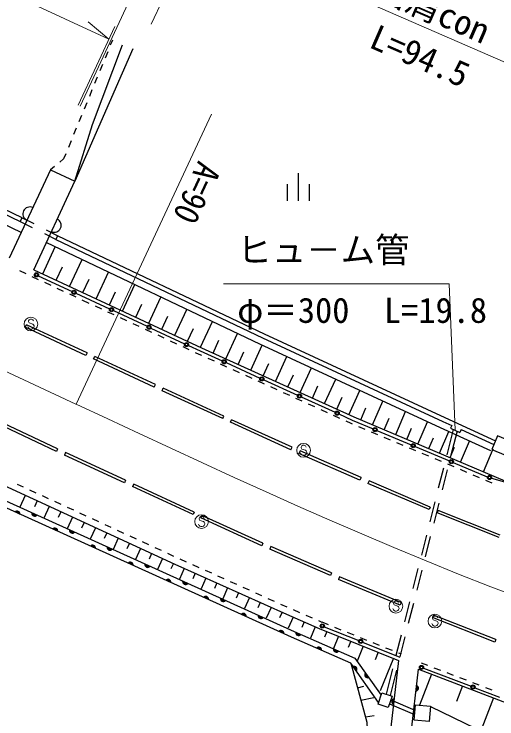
# Model space of a CAD drawing. Units: millimetres at full size, sheet at 1:1000; details may follow other scales. Extents: x 40000 to 680000, y 20000 to 380000.
# Drawn here: x 313211 to 348224, y 263155 to 314276 of the extents above; entities that cross this region are included whole.
import ezdxf
from ezdxf.enums import TextEntityAlignment as Align

# ---------------------------------------------------------------- set-up
doc = ezdxf.new("R2010")
doc.units = ezdxf.units.MM
doc.header["$LTSCALE"] = 1000
doc.linetypes.add('CHAIN', pattern=[18.5, 12, -1.5, 3.5, -1.5])
for name, color, linetype, lineweight in [('M-BGD', 7, 'Continuous', 25), ('M-BGD-HTXT', 7, 'Continuous', 13), ('M-BMK', 2, 'CHAIN', 13), ('M-STR-HTXT', 7, 'Continuous', 13)]:
    doc.layers.add(name, color=color, linetype=linetype, lineweight=lineweight)
doc.styles.add('ＭＳ ゴシック', font='')
doc.styles.get('ＭＳ ゴシック').set_extended_font_data('MS Gothic')

msp = doc.modelspace()

# ---------------------------------------------------------------- linework, layer by layer
at = {"layer": 'M-BGD'}
for p, q in [((320342, 312391), (320187, 312012)), ((321819, 311766), (317621, 302165)), ((319997, 311549), (319807, 311087)), ((319617, 310624), (319427, 310161)), ((319238, 309699), (319048, 309236)), ((318858, 308774), (318668, 308311)), ((318478, 307849), (318288, 307386)), ((318099, 306923), (317909, 306461)), ((317719, 305998), (317529, 305536)), ((317339, 305073), (317149, 304611)), ((316804, 303769), (316522, 303537)), ((316960, 304148), (316804, 303769)), ((316136, 303219), (315855, 302987)), ((315855, 302987), (312845, 296583)), ((315855, 302987), (317621, 302165)), ((333819, 302740), (333819, 300740)), ((314637, 295735), (317621, 302165)), ((333019, 301940), (333019, 300740)), ((334619, 301940), (334619, 300740)), ((313662, 299232), (313793, 299502)), ((313662, 299232), (314519, 298805)), ((313793, 299502), (314638, 299077)), ((315532, 298627), (316377, 298201)), ((315414, 298359), (316270, 297931)), ((316248, 297931), (316377, 298201)), ((315284, 295434), (316198, 297401)), ((317233, 294528), (318139, 296477)), ((313601, 295671), (314054, 295459)), ((316258, 294981), (316711, 295956)), ((319165, 293629), (320063, 295561)), ((314507, 295248), (314960, 295036)), ((314968, 295298), (317416, 294161)), ((318199, 294078), (318648, 295044)), ((315413, 294824), (315866, 294612)), ((321079, 292738), (321970, 294653)), ((316319, 294401), (316772, 294189)), ((317225, 293977), (317677, 293765)), ((317688, 294034), (320137, 292897)), ((320122, 293184), (320567, 294141)), ((318130, 293554), (318183, 293529)), ((318183, 293529), (318636, 293319)), ((322978, 291856), (323860, 293754)), ((319089, 293108), (319543, 292897)), ((322029, 292297), (322470, 293246)), ((319996, 292687), (320450, 292476)), ((320409, 292771), (322858, 291633)), ((324859, 290980), (325734, 292862)), ((320903, 292265), (321357, 292055)), ((323918, 291418), (324356, 292359)), ((326724, 290113), (327591, 291978)), ((314022, 291568), (314106, 291749)), ((318414, 289517), (314022, 291568)), ((318499, 289698), (314106, 291749)), ((321810, 291844), (322264, 291633)), ((322717, 291423), (323171, 291212)), ((323130, 291507), (325579, 290369)), ((325791, 290547), (326225, 291479)), ((323624, 291002), (324078, 290791)), ((328564, 289276), (329401, 291117)), ((324531, 290580), (324985, 290370)), ((327644, 289694), (328062, 290614)), ((325438, 290159), (325891, 289948)), ((325851, 290243), (326707, 289845)), ((330375, 288453), (331198, 290263)), ((318499, 289698), (318414, 289517)), ((318975, 289267), (319059, 289449)), ((323457, 287402), (319059, 289449)), ((326345, 289738), (326603, 289618)), ((326603, 289618), (326799, 289529)), ((326707, 289845), (328306, 289119)), ((329470, 288864), (329881, 289770)), ((332173, 287636), (332989, 289433)), ((323372, 287221), (318975, 289267)), ((327254, 289322), (327710, 289115)), ((328165, 288908), (328620, 288701)), ((328579, 288995), (331037, 287877)), ((331274, 288044), (331682, 288943)), ((329075, 288494), (329530, 288287)), ((333957, 286825), (334768, 288609)), ((329986, 288081), (330441, 287874)), ((333065, 287230), (333470, 288123)), ((323372, 287221), (323457, 287402)), ((330896, 287667), (331351, 287460)), ((331310, 287753), (333768, 286636)), ((334842, 286423), (335245, 287308)), ((335728, 286020), (336533, 287791)), ((323940, 286961), (324023, 287143)), ((328339, 284932), (323940, 286961)), ((328423, 285114), (324023, 287143)), ((331806, 287253), (332262, 287046)), ((332717, 286839), (333172, 286632)), ((337486, 285221), (338285, 286979)), ((333627, 286426), (334082, 286219)), ((334041, 286512), (336499, 285395)), ((336607, 285621), (337006, 286500)), ((334538, 286012), (334993, 285805)), ((339212, 284481), (339943, 286211)), ((335448, 285598), (335903, 285391)), ((336772, 285271), (337740, 284831)), ((338347, 284846), (338712, 285711)), ((340885, 283774), (341592, 285447)), ((316368, 282734), (311994, 284791)), ((328339, 284932), (328423, 285114)), ((328904, 284672), (328987, 284854)), ((333375, 282854), (328987, 284854)), ((336358, 285184), (336813, 284977)), ((337269, 284771), (337640, 284602)), ((337740, 284831), (339249, 284196)), ((340048, 284127), (340402, 284964)), ((316282, 282553), (311909, 284610)), ((333292, 282672), (328904, 284672)), ((337640, 284602), (337725, 284566)), ((338185, 284371), (338646, 284177)), ((341693, 283432), (342035, 284241)), ((342502, 283090), (343186, 284708)), ((344945, 284448), (344852, 284243)), ((344852, 284243), (345537, 283931)), ((339107, 283982), (339567, 283788)), ((339525, 284080), (342014, 283032)), ((344070, 282428), (344732, 283995)), ((345056, 284150), (344588, 282303)), ((345333, 284024), (344869, 282193)), ((345630, 284135), (345537, 283931)), ((345630, 284135), (348002, 283051)), ((340028, 283593), (340488, 283398)), ((343286, 282759), (343617, 283543)), ((345593, 281785), (346237, 283308)), ((316368, 282734), (316282, 282553)), ((333292, 282672), (333375, 282854)), ((340949, 283204), (341410, 283009)), ((341870, 282815), (342331, 282620)), ((342290, 282916), (344779, 281869)), ((344831, 282106), (345153, 282868)), ((347245, 281087), (347942, 282738)), ((316941, 282471), (316857, 282289)), ((321218, 280278), (316857, 282289)), ((321302, 280460), (316941, 282471)), ((333945, 282596), (333864, 282413)), ((338291, 280473), (333864, 282413)), ((338371, 280657), (333945, 282596)), ((342791, 282425), (343252, 282231)), ((343712, 282036), (344173, 281842)), ((345056, 281752), (347527, 280712)), ((344342, 281334), (343974, 279880)), ((344624, 281223), (344255, 279769)), ((344634, 281647), (345094, 281452)), ((345555, 281258), (346015, 281063)), ((338371, 280657), (338291, 280473)), ((346476, 280869), (346936, 280674)), ((347527, 280712), (347545, 280707)), ((313422, 280190), (313876, 279981)), ((321302, 280460), (321218, 280278)), ((321883, 280193), (321799, 280011)), ((326280, 278157), (321883, 280193)), ((338950, 280418), (338871, 280234)), ((343311, 278333), (338871, 280234)), ((343390, 278517), (338950, 280418)), ((347397, 280479), (347858, 280285)), ((347833, 280622), (350416, 279859)), ((314330, 279772), (314784, 279564)), ((326196, 277976), (321799, 280011)), ((314021, 279364), (313624, 278502)), ((315239, 279355), (315693, 279146)), ((314883, 278968), (314685, 278536)), ((316147, 278937), (316602, 278728)), ((343728, 278910), (343360, 277456)), ((344010, 278800), (343641, 277346)), ((315746, 278571), (315356, 277721)), ((316596, 278180), (316401, 277756)), ((317056, 278519), (317510, 278310)), ((317964, 278101), (318419, 277892)), ((326280, 278157), (326196, 277976)), ((343390, 278517), (343311, 278333)), ((343888, 278093), (343962, 278278)), ((348464, 276487), (343962, 278278)), ((317445, 277790), (317061, 276953)), ((318873, 277684), (319327, 277475)), ((326830, 277917), (326746, 277735)), ((331168, 275710), (326746, 277735)), ((331252, 275892), (326830, 277917)), ((348390, 276302), (343888, 278093)), ((318282, 277405), (318089, 276987)), ((319781, 277266), (320236, 277057)), ((319118, 277021), (318739, 276197)), ((319941, 276642), (319752, 276230)), ((320690, 276848), (321144, 276639)), ((320765, 276263), (320392, 275453)), ((321599, 276430), (322053, 276221)), ((343114, 276487), (342746, 275033)), ((343395, 276377), (343027, 274922)), ((321575, 275891), (321389, 275485)), ((322507, 276013), (322961, 275804)), ((323416, 275595), (323870, 275386)), ((331252, 275892), (331168, 275710)), ((331825, 275656), (331746, 275473)), ((336239, 273740), (331825, 275656)), ((322386, 275518), (322019, 274720)), ((323184, 275151), (323001, 274752)), ((324324, 275177), (324779, 274968)), ((336160, 273556), (331746, 275473)), ((323982, 274784), (323621, 273998)), ((325234, 274761), (325690, 274556)), ((324768, 274423), (324587, 274030)), ((325556, 274068), (325205, 273285)), ((326146, 274352), (326602, 274147)), ((342500, 274064), (342131, 272610)), ((326340, 273717), (326164, 273325)), ((327058, 273942), (327515, 273738)), ((327971, 273533), (328427, 273329)), ((336239, 273740), (336160, 273556)), ((342781, 273953), (342413, 272499)), ((327123, 273365), (326771, 272580)), ((327909, 273013), (327733, 272620)), ((328883, 273124), (329339, 272919)), ((336812, 273450), (336735, 273265)), ((341205, 271409), (336735, 273265)), ((341282, 271594), (336812, 273450)), ((328695, 272660), (328341, 271872)), ((329796, 272715), (330252, 272510)), ((329483, 272307), (329306, 271913)), ((330708, 272305), (331164, 272101)), ((330271, 271953), (329917, 271163)), ((331062, 271599), (330885, 271203)), ((331620, 271896), (332077, 271692)), ((332533, 271487), (332989, 271282)), ((341282, 271594), (341205, 271409)), ((341886, 271640), (341517, 270186)), ((342167, 271530), (341799, 270076)), ((331853, 271244), (331497, 270451)), ((333447, 271081), (333906, 270882)), ((332646, 270888), (332468, 270491)), ((333442, 270538), (333093, 269732)), ((334365, 270684), (334823, 270485)), ((343635, 270689), (343561, 270503)), ((348073, 268723), (343561, 270503)), ((348146, 268909), (343635, 270689)), ((334249, 270189), (334074, 269786)), ((335282, 270286), (335530, 270179)), ((335518, 270184), (335982, 269997)), ((335055, 269840), (334696, 269010)), ((335703, 269840), (338208, 268831)), ((335891, 269495), (335722, 269075)), ((336446, 269810), (336910, 269623)), ((337374, 269437), (337837, 269250)), ((336730, 269157), (336368, 268257)), ((338301, 269063), (338765, 268876)), ((341272, 269217), (340903, 267763)), ((341553, 269106), (341185, 267652)), ((348146, 268909), (348073, 268723)), ((337630, 268794), (337449, 268344)), ((338531, 268432), (338090, 267339)), ((338486, 268719), (341186, 267632)), ((339229, 268690), (339693, 268503)), ((339623, 267992), (339403, 267445)), ((340157, 268316), (340620, 268129)), ((341084, 267943), (341279, 267864)), ((340716, 267552), (339767, 265193)), ((341092, 267400), (340185, 259525)), ((342721, 267224), (343188, 267046)), ((343656, 266868), (344123, 266690)), ((340658, 266793), (340190, 264946)), ((340939, 266683), (340475, 264852)), ((341699, 259408), (342543, 266757)), ((343477, 266401), (342620, 264152)), ((343477, 266401), (342620, 264152)), ((342895, 266837), (346352, 265519)), ((344590, 266512), (345057, 266333)), ((345524, 266155), (345991, 265977)), ((338114, 265408), (338568, 265532)), ((345726, 265543), (345297, 264419)), ((345726, 265543), (345297, 264419)), ((346459, 265799), (346926, 265621)), ((346632, 265412), (348422, 264729)), ((347393, 265443), (347860, 265265)), ((338357, 264522), (339297, 264709)), ((340530, 264539), (342282, 263783)), ((347975, 264686), (347015, 262172)), ((347975, 264686), (347016, 262171)), ((340435, 264254), (342253, 263469)), ((338690, 263304), (339313, 263408))]:
    msp.add_line(p, q, dxfattribs=at)
for points in [[(270539, 327779), (274225, 318541), (275526, 317574), (301116, 305279), (313662, 299232)], [(313793, 299502), (301246, 305550), (275681, 317832), (274404, 318781)], [(313713, 298431), (300813, 304648), (275162, 316973), (273808, 317979)], [(317621, 302165), (318891, 306259), (321070, 312048)], [(316377, 298201), (331353, 291074), (344440, 285008), (348119, 283327)], [(315553, 297708), (331012, 290350), (344106, 284282), (347751, 282616)], [(316248, 297931), (331225, 290802), (344315, 284736), (344945, 284448)], [(314637, 295735), (326812, 290072), (337840, 285060), (348804, 280428)], [(309578, 281407), (324856, 274382), (332966, 270745), (335332, 269720), (341092, 267400)], [(309218, 280486), (333513, 269491), (337920, 267558), (339820, 264873)], [(339644, 264343), (337625, 267196), (333330, 269080), (309033, 280076)], [(337625, 267196), (338796, 262920), (338902, 260365), (338273, 258075), (334302, 249639)], [(342543, 266757), (348351, 264542), (351439, 263363), (355858, 261912), (361158, 260265)], [(343402, 264052), (346701, 262455), (348311, 261005), (360082, 257381)]]:
    msp.add_lwpolyline(points, dxfattribs=at)
for points in [[(347853, 282697), (348841, 282280), (349261, 283277), (348273, 283694)], [(340347, 263989), (339608, 264234), (339879, 265049), (340618, 264804)], [(343405, 264079), (343301, 262971), (342216, 263072), (342319, 264180)]]:
    msp.add_lwpolyline(points, close=True, dxfattribs=at)
for centre, radius in [((314832, 295361), 150), ((314832, 295361), 120), ((314832, 295361), 100), ((317552, 294098), 150), ((317552, 294098), 120), ((317552, 294098), 100), ((320273, 292834), 150), ((320273, 292834), 120), ((320273, 292834), 100), ((322994, 291570), 150), ((322994, 291570), 120), ((322994, 291570), 100), ((325715, 290306), 150), ((325715, 290306), 120), ((325715, 290306), 100), ((328442, 289057), 150), ((328442, 289057), 120), ((328442, 289057), 100), ((331173, 287815), 150), ((331173, 287815), 120), ((331173, 287815), 100), ((333905, 286574), 150), ((333905, 286574), 120), ((333905, 286574), 100), ((336636, 285333), 150), ((336636, 285333), 120), ((336636, 285333), 100), ((339387, 284138), 150), ((339387, 284138), 120), ((339387, 284138), 100), ((342152, 282974), 150), ((342152, 282974), 120), ((342152, 282974), 100), ((344917, 281811), 150), ((344917, 281811), 120), ((344917, 281811), 100), ((347689, 280665), 150), ((347689, 280665), 120), ((347689, 280665), 100), ((335564, 269896), 150), ((335564, 269896), 120), ((335564, 269896), 100), ((338347, 268775), 150), ((338347, 268775), 120), ((338347, 268775), 100), ((342754, 266890), 150), ((342754, 266890), 120), ((342754, 266890), 100), ((346492, 265465), 150), ((346492, 265465), 120), ((346492, 265465), 100)]:
    msp.add_circle(centre, radius, dxfattribs=at)
for centre, radius, start, end in [((314350, 299785), 500, 64.8258, 244.8258), ((316129, 298950), 500, 245.1018, 65.1017), ((313432, 278021), 208, 351.9114, 139.391), ((313432, 278021), 167, 356.1385, 135.1639), ((313432, 278021), 125, 3.4693, 127.8331), ((313432, 278021), 100, 11.3365, 119.9659), ((314709, 278065), 208, 171.9114, 319.391), ((314709, 278065), 167, 176.1385, 315.1639), ((314709, 278065), 125, 183.4693, 307.8331), ((314709, 278065), 100, 191.3365, 299.9658), ((316165, 276784), 208, 351.9114, 139.391), ((316165, 276784), 167, 356.1385, 135.1639), ((316165, 276784), 125, 3.4693, 127.8331), ((316165, 276784), 100, 11.3365, 119.9659), ((317442, 276829), 208, 171.9114, 319.391), ((317442, 276829), 167, 176.1385, 315.1639), ((317442, 276829), 125, 183.4693, 307.8331), ((317442, 276829), 100, 191.3365, 299.9658), ((318898, 275547), 208, 351.9114, 139.391), ((318898, 275547), 167, 356.1385, 135.1639), ((318898, 275547), 125, 3.4693, 127.8331), ((318898, 275547), 100, 11.3365, 119.9659), ((320175, 275592), 208, 171.9114, 319.391), ((320175, 275592), 167, 176.1385, 315.1639), ((320175, 275592), 125, 183.4693, 307.8331), ((320175, 275592), 100, 191.3365, 299.9658), ((321631, 274311), 208, 351.9114, 139.391), ((321631, 274311), 167, 356.1385, 135.1639), ((321631, 274311), 125, 3.4693, 127.8331), ((321631, 274311), 100, 11.3365, 119.9659), ((322908, 274355), 208, 171.9114, 319.391), ((322908, 274355), 167, 176.1385, 315.1639), ((322908, 274355), 125, 183.4693, 307.8331), ((322908, 274355), 100, 191.3365, 299.9658), ((324364, 273074), 208, 351.9114, 139.391), ((324364, 273074), 167, 356.1385, 135.1639), ((324364, 273074), 125, 3.4693, 127.8331), ((324364, 273074), 100, 11.3365, 119.9659), ((325641, 273118), 208, 171.9114, 319.391), ((325641, 273118), 167, 176.1385, 315.1639), ((325641, 273118), 125, 183.4693, 307.8331), ((325641, 273118), 100, 191.3365, 299.9658), ((327098, 271837), 208, 351.9114, 139.391), ((327098, 271837), 167, 356.1385, 135.1639), ((327098, 271837), 125, 3.4693, 127.8331), ((327098, 271837), 100, 11.3365, 119.9659), ((328374, 271881), 208, 171.9114, 319.391), ((328374, 271881), 167, 176.1385, 315.1639), ((328374, 271881), 125, 183.4693, 307.8331), ((328374, 271881), 100, 191.3365, 299.9658), ((329831, 270600), 208, 351.9114, 139.391), ((329831, 270600), 167, 356.1385, 135.1639), ((329831, 270600), 125, 3.4693, 127.8331), ((329831, 270600), 100, 11.3365, 119.9659), ((331107, 270644), 208, 171.9114, 319.391), ((331107, 270644), 167, 176.1385, 315.1639), ((331107, 270644), 125, 183.4693, 307.8331), ((331107, 270644), 100, 191.3365, 299.9658), ((332564, 269363), 208, 351.9114, 139.391), ((332564, 269363), 167, 356.1385, 135.1639), ((332564, 269363), 125, 3.4693, 127.8331), ((332564, 269363), 100, 11.3365, 119.9659), ((333842, 269411), 208, 172.5646, 320.0442), ((333842, 269411), 167, 176.7917, 315.8171), ((333842, 269411), 125, 184.1226, 308.4863), ((333842, 269411), 100, 191.9898, 300.6191), ((335308, 268149), 208, 352.5646, 140.0442), ((335308, 268149), 167, 356.7917, 135.8171), ((335308, 268149), 125, 4.1226, 128.4863), ((335308, 268149), 100, 11.9898, 120.6191), ((336589, 268205), 208, 172.5646, 320.0442), ((336589, 268205), 167, 176.7917, 315.8171), ((336589, 268205), 125, 184.1226, 308.4863), ((336589, 268205), 100, 191.9898, 300.6191), ((337863, 266757), 208, 321.5585, 109.0381), ((337863, 266757), 167, 325.7856, 104.811), ((337863, 266757), 125, 333.1164, 97.4801), ((337863, 266757), 100, 340.9836, 89.613), ((338846, 266350), 208, 141.5585, 289.0381), ((338846, 266350), 167, 145.7856, 284.811), ((338846, 266350), 125, 153.1164, 277.4801), ((338846, 266350), 100, 160.9836, 269.613), ((342326, 265376), 208, 279.7087, 67.1883), ((342326, 265376), 167, 283.9358, 62.9612), ((342326, 265376), 125, 291.2667, 55.6304), ((342326, 265376), 100, 299.1339, 47.7632), ((340807, 264413), 208, 99.6876, 247.1672), ((340807, 264413), 167, 103.9147, 242.9401), ((340807, 264413), 125, 111.2455, 235.6092), ((340807, 264413), 100, 119.1127, 227.742)]:
    msp.add_arc(centre, radius, start, end, dxfattribs=at)
at = {"layer": 'M-BGD-HTXT'}
for p, q in [((314298, 292112), (314253, 292021)), ((314253, 292021), (314253, 291976)), ((314253, 291976), (314298, 291885)), ((314389, 292158), (314298, 292112)), ((314480, 292158), (314389, 292158)), ((314571, 292112), (314480, 292158)), ((314616, 292021), (314571, 292112)), ((314253, 291521), (314207, 291612)), ((314298, 291476), (314253, 291521)), ((314298, 291885), (314571, 291794)), ((314389, 291430), (314298, 291476)), ((314480, 291430), (314389, 291430)), ((314571, 291476), (314480, 291430)), ((314571, 291794), (314616, 291748)), ((314616, 291521), (314571, 291476)), ((314616, 291748), (314662, 291658)), ((314662, 291612), (314616, 291521)), ((314662, 291658), (314662, 291612)), ((334069, 282954), (334024, 282863)), ((334024, 282863), (334024, 282818)), ((334024, 282818), (334069, 282727)), ((334160, 283000), (334069, 282954)), ((334069, 282727), (334342, 282636)), ((334251, 283000), (334160, 283000)), ((334342, 282954), (334251, 283000)), ((334387, 282863), (334342, 282954)), ((334024, 282363), (333978, 282454)), ((334069, 282318), (334024, 282363)), ((334160, 282273), (334069, 282318)), ((334251, 282273), (334160, 282273)), ((334342, 282318), (334251, 282273)), ((334342, 282636), (334387, 282591)), ((334387, 282363), (334342, 282318)), ((334387, 282591), (334433, 282500)), ((334433, 282454), (334387, 282363)), ((334433, 282500), (334433, 282454)), ((326671, 277781), (326625, 277690)), ((326625, 277690), (326625, 277644)), ((326625, 277644), (326671, 277553)), ((326761, 277826), (326671, 277781)), ((326852, 277826), (326761, 277826)), ((326943, 277781), (326852, 277826)), ((326989, 277690), (326943, 277781)), ((326625, 277190), (326580, 277281)), ((326671, 277144), (326625, 277190)), ((326671, 277553), (326943, 277463)), ((326761, 277099), (326671, 277144)), ((326852, 277099), (326761, 277099)), ((326943, 277144), (326852, 277099)), ((326943, 277463), (326989, 277417)), ((326989, 277190), (326943, 277144)), ((326989, 277417), (327034, 277326)), ((327034, 277281), (326989, 277190)), ((327034, 277326), (327034, 277281)), ((340763, 271652), (340718, 271561)), ((340718, 271561), (340718, 271515)), ((340718, 271515), (340763, 271424)), ((340854, 271697), (340763, 271652)), ((340945, 271697), (340854, 271697)), ((341036, 271652), (340945, 271697)), ((341082, 271561), (341036, 271652)), ((340718, 271061), (340673, 271152)), ((340763, 271015), (340718, 271061)), ((340763, 271424), (341036, 271333)), ((340854, 270970), (340763, 271015)), ((340945, 270970), (340854, 270970)), ((341036, 271015), (340945, 270970)), ((341036, 271333), (341082, 271288)), ((341082, 271061), (341036, 271015)), ((341082, 271288), (341127, 271197)), ((341127, 271152), (341082, 271061)), ((341127, 271197), (341127, 271152)), ((343595, 270572), (343550, 270481)), ((343550, 270481), (343550, 270435)), ((343550, 270435), (343595, 270344)), ((343686, 270617), (343595, 270572)), ((343777, 270617), (343686, 270617)), ((343868, 270572), (343777, 270617)), ((343913, 270481), (343868, 270572)), ((343550, 269981), (343504, 270072)), ((343595, 269935), (343550, 269981)), ((343595, 270344), (343868, 270253)), ((343686, 269890), (343595, 269935)), ((343868, 269935), (343777, 269890)), ((343868, 270253), (343913, 270208)), ((343913, 269981), (343868, 269935)), ((343913, 270208), (343959, 270117)), ((343959, 270072), (343913, 269981)), ((343959, 270117), (343959, 270072)), ((343777, 269890), (343686, 269890))]:
    msp.add_line(p, q, dxfattribs=at)
for centre in [(314435, 291794), (334206, 282636), (326807, 277463), (340900, 271333), (343732, 270253)]:
    msp.add_circle(centre, 500, dxfattribs=at)
at = {"layer": 'M-BMK'}
msp.add_line((317699, 285981), (291789, 298088), dxfattribs=at)
msp.add_lwpolyline([(317705, 285994), (319997, 284923), (322290, 283853), (324584, 282787), (326881, 281727), (329181, 280674), (331485, 279629), (333794, 278596), (336109, 277576), (338430, 276570), (340759, 275581), (343095, 274610), (345439, 273659), (347793, 272731), (350156, 271827), (352528, 270949), (354911, 270100), (354933, 270092)], dxfattribs=at)
at = {"layer": 'M-STR-HTXT'}
for p, q in [((329815, 327782), (323162, 313543)), ((320089, 312459), (302373, 320737)), ((359758, 306013), (326428, 320535)), ((323618, 319640), (317996, 307608)), ((320089, 312459), (318580, 313716)), ((320513, 313365), (317854, 307674)), ((317705, 285994), (327528, 307017))]:
    msp.add_line(p, q, dxfattribs=at)
msp.add_lwpolyline([(345195, 284087), (344753, 294711), (328393, 294711)], dxfattribs=at)

# ---------------------------------------------------------------- texts
at = {"layer": 'M-STR-HTXT', "style": 'ＭＳ ゴシック'}
for s, p in [('路肩con', (342960, 313332)), ('L=94.5', (342064, 309904))]:
    msp.add_text(s, height=1833, rotation=336.457, dxfattribs=at).set_placement(p, align=Align.BOTTOM_CENTER)
at = {"layer": 'M-STR-HTXT', "style": 'ＭＳ ゴシック', "width": 0.9}
msp.add_text('A=90', height=1833, rotation=244.955, dxfattribs=at).set_placement((325142, 301909), align=Align.BOTTOM_CENTER)
at = {"layer": 'M-STR-HTXT', "style": 'ＭＳ ゴシック'}
msp.add_text('ヒュ－ム管', height=1833, dxfattribs=at).set_placement((329393, 295711), align=Align.BOTTOM_LEFT)
msp.add_text('φ＝300\u3000L=19.8', height=1833, dxfattribs=at).set_placement((329393, 293711), align=Align.TOP_LEFT)

doc.saveas('drawing.dxf')
